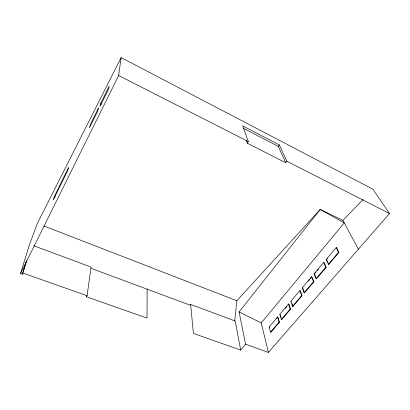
<?xml version="1.0" encoding="UTF-8"?>
<svg xmlns="http://www.w3.org/2000/svg" width="410" height="410" viewBox="0 0 410 410"><rect width="100%" height="100%" fill="white"/><g stroke="black" fill="none" stroke-linecap="round" stroke-linejoin="round"><path stroke-width="0.61" d="M147.113 289.173L147.047 318.083L86.433 296.779L86.607 295.533M234.73 321.061L236.842 300.75L320.236 209.413L342.914 220.416L358.422 249.183M26.711 260.483L22.893 273.091L22.319 274.244L20.5 273.608L118.674 75.527L121.119 57.6L372.936 189.22L389.5 213.543L268.406 352.4L245.57 344.226L239.086 311.923L320.236 209.413L344.267 222.917L261.216 322.906L268.406 352.4M86.433 296.779L87.069 295.697L91.071 267.084L33.82 245.764M100.537 103.735L100.004 106.477L108.732 88.744L109.178 86.156L100.537 103.735L101.588 104.248M54.351 196.457L53.51 199.475L67.799 170.411L68.531 167.562L54.351 196.457L55.324 196.856M22.319 274.244L25.963 262.221M20.5 273.608L29.197 245.364L37.371 223.435L121.119 57.6M286.795 161.202L285.698 162.729L247.225 143.182L248.286 141.578L242.73 125.906L279.312 144.894L286.795 161.202L389.5 213.543M285.698 162.729L278.287 146.365L279.312 144.894M190.645 304.43L193.412 333.443L240.69 350.089L235.207 321.015L190.645 304.43L190.122 305.148L91.071 268.35M240.69 350.089L245.57 344.226M269.17 326.924L277.59 316.956L277.959 317.099L279.42 322.26L270.887 332.269L270.518 332.131L269.17 326.924L269.534 327.062M279.856 314.275L288.553 303.984L288.922 304.133L290.536 309.227L281.716 319.569L281.347 319.426L279.856 314.275L280.225 314.419M290.895 301.212L299.879 290.582L300.248 290.736L302.021 295.759L292.909 306.444L292.535 306.296L290.895 301.212L291.264 301.36M302.293 287.717L311.585 276.724L311.954 276.888L313.896 281.834L304.471 292.883L304.097 292.73L302.293 287.717L302.667 287.871L304.471 292.883M323.685 262.4L314.08 273.767L316.054 278.697L316.433 278.861L326.181 267.428L324.064 262.564L323.685 262.4L325.801 267.258L326.181 267.428M326.273 259.34L336.21 247.573L336.589 247.748L338.901 252.514L328.81 264.347L328.425 264.178L326.273 259.34L327.851 262.195M276.755 318.524L277.959 317.099M285.365 308.34L286.944 306.47M288.133 305.066L288.922 304.133M308.32 281.188L309.535 279.753M310.339 278.795L311.554 277.365M314.854 273.455L316.059 272.035M317.258 270.615L318.457 269.196M326.652 259.504L327.446 258.566M270.518 332.131L279.051 322.116L277.59 316.956M281.347 319.426L290.162 309.079L288.553 303.984M292.535 306.296L301.647 295.605L299.879 290.582M304.097 292.73L313.517 281.675L311.585 276.724M316.054 278.697L325.801 267.258M328.425 264.178L338.522 252.34L336.21 247.573M342.914 220.416L363.224 199.311M22.893 273.091L87.069 295.697M279.051 322.116L279.42 322.26M43.937 225.982L236.842 300.75M290.162 309.079L290.536 309.227M301.647 295.605L302.021 295.759M313.517 281.675L313.896 281.834M338.522 252.34L338.901 252.514M239.086 311.923L261.216 322.906M118.674 75.527L248.286 141.578M243.422 128.32L278.287 146.365M328.328 263.271L328.81 264.347M314.455 273.931L316.433 278.861M246.205 140.266L247.225 143.182M291.992 303.62L292.909 306.444M280.558 315.562L281.055 317.279M98.39 108.096L97.836 110.874L89.477 127.853L90.113 124.942L98.39 108.096"/></g></svg>
